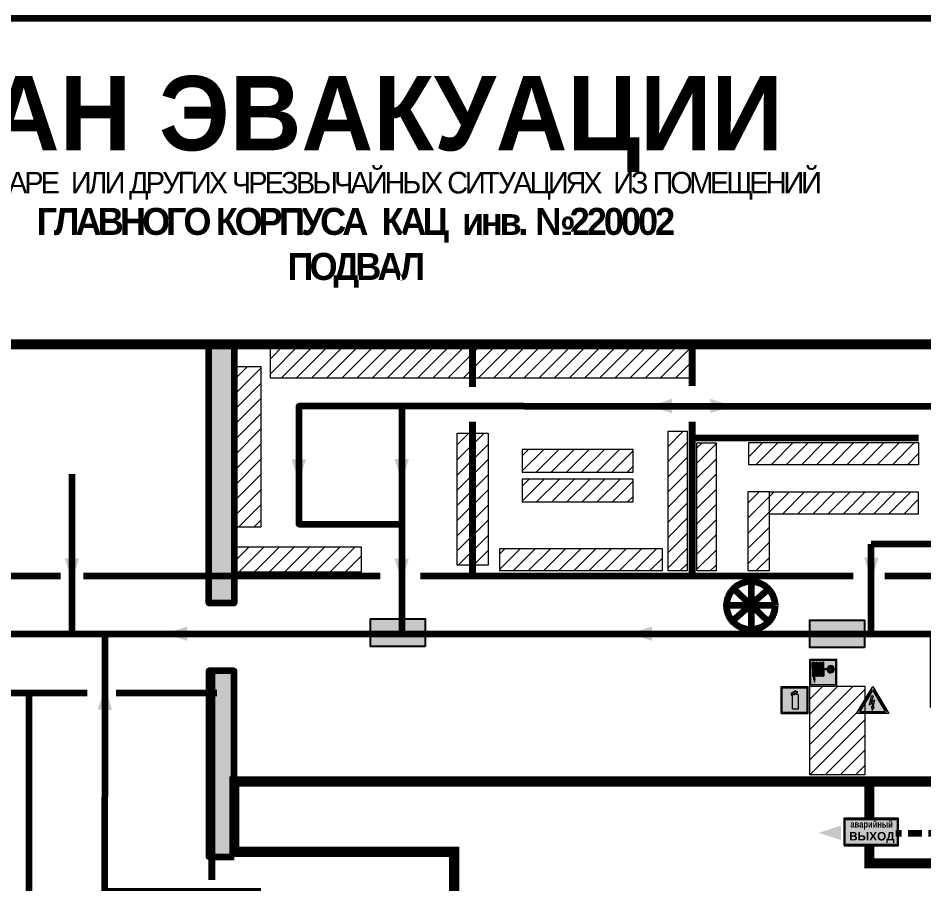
# Model space of a CAD drawing. Header units: millimetres. Extents: x 13810 to 67229, y 12374 to 21950.
# Drawn here: x 27229.4 to 27497.5, y 20407.7 to 20664 of the extents above; entities that cross this region are included whole.
import ezdxf

# ---------------------------------------------------------------- set-up
doc = ezdxf.new("R2010")
doc.units = ezdxf.units.MM
doc.linetypes.add('{ Wide Dash }', pattern=[12, 4, -2, 4, -2])
doc.layers.add('План_Штампы', color=7, linetype='Continuous')
doc.styles.add('обычный', font='arial.ttf')
pattern_1 = [(45, (13487.2598, 9081.2388), (-2.24506403, 2.24506403), [])]

# ---------------------------------------------------------------- blocks, each defined once
blk = doc.blocks.new('A$C41C009D9')
at = {"true_color": 0xffffff}
blk.add_hatch(color=7, dxfattribs=at).paths.add_polyline_path([(0, 8), (-16, 8), (-16, 0), (0, 0)])
h = blk.add_hatch(color=126)
h.dxf.hatch_style = 1
h.paths.add_polyline_path([(-15.8, 7.8), (-15.8, 0.2), (-0.2, 0.2), (-0.2, 7.8)])
at = {"color": 126}
for points in [[(-16, 0), (0, 0), (0, 8), (-16, 8)], [(-16, 0), (0, 0), (0, 8), (-16, 8)], [(-15.8, 7.8), (-0.2, 7.8), (-0.2, 0.2), (-15.8, 0.2)]]:
    blk.add_lwpolyline(points, close=True, dxfattribs=at)
at = {"color": 7, "true_color": 0xffffff, "insert": (-15.8, 7.3), "char_height": 2.5, "width": 15.5999, "attachment_point": 1, "style": 'обычный'}
blk.add_mtext('\\pi1.6133;{\\fArial|b1|i0|c204|p34;\\H0.8x;\\W0.8;аварийный\\H1.25x;\\W1;\\P\\pi1.2327;ВЫХОД}', dxfattribs=at)
blk = doc.blocks.new('A$C32E8229D')
at = {"true_color": 0xffffff}
blk.add_hatch(color=7, dxfattribs=at).paths.add_polyline_path([(0, 0), (0, -8), (16, -8), (16, 0)])
h = blk.add_hatch(color=126)
h.paths.add_polyline_path([(0.2, -0.2), (15.8, -0.2), (15.8, -7.8), (0.2, -7.8)])
h.paths.add_polyline_path([(13.49, -2.05), (12.08, -2.05), (11.37, -2.63, 0.162397), (11.29, -2.84), (11.29, -3.63), (10.35, -3.63), (10.35, -4.05), (11.68, -4.05), (11.68, -3.48), (12.26, -4.28), (11.29, -5.1), (11.29, -6.78), (11.85, -6.78), (11.85, -5.44), (12.8, -4.64), (12.8, -5.94), (14.46, -5.94), (14.46, -5.39), (13.45, -5.39), (13.45, -3.97), (12.46, -2.59), (13.15, -2.59), (13.69, -3.34), (14.18, -3)], flags=16)
h.paths.add_polyline_path([(10.74, -1.82, 1), (11.8, -1.82, 1)], flags=16)
h.paths.add_polyline_path([(9.39, -3.59), (5.99, -3.59), (6.56, -3.03), (5.91, -3.03), (5.1, -3.83), (5.91, -4.64), (6.56, -4.64), (5.99, -4.09), (9.39, -4.09)], flags=16)
h.paths.add_polyline_path([(4.29, -1.08), (1.72, -1.08), (1.72, -6.6), (4.29, -6.6)], flags=16)
at = {"color": 126}
blk.add_lwpolyline([(16, -8), (0, -8), (0, 0), (16, 0)], close=True, dxfattribs=at)
blk = doc.blocks.new('A$C3AD82952')
at = {"true_color": 0xf5f5ff}
h = blk.add_hatch(color=7, dxfattribs=at)
h.dxf.hatch_style = 1
h.paths.add_polyline_path([(8.21, 8.73, 0.414214), (7.89, 9.05), (7.22, 9.05), (7.22, 9.92), (7.59, 9.92, 1), (7.57, 10.36), (7.22, 10.36), (7.22, 10.6), (6.43, 10.6), (6.43, 10.36), (6.01, 10.36), (4.74, 9.59), (4.74, 8.69), (4.98, 8.73), (4.98, 9.26), (6.12, 9.91), (6.43, 9.91), (6.43, 9.05), (5.76, 9.05, 0.414214), (5.44, 8.73), (5.44, 2.2), (8.21, 2.2)], flags=0)
h.paths.add_polyline_path([(12.8, 12.8), (0, 12.8), (0, 0), (12.8, 0)])
h.paths.add_polyline_path([(0.51, 12.29), (12.29, 12.29), (12.29, 0.51), (0.51, 0.51)], flags=16)
h.paths.add_polyline_path([(4.74, 9.59), (6.01, 10.36), (6.43, 10.36), (6.43, 10.6), (7.22, 10.6), (7.22, 10.36), (7.59, 10.36, -0.94586), (7.59, 9.92), (7.22, 9.92), (7.22, 9.05), (7.89, 9.05, -0.414214), (8.21, 8.73), (8.21, 2.2), (5.44, 2.2), (5.44, 8.73, -0.414214), (5.76, 9.05), (6.43, 9.05), (6.43, 9.91), (6.12, 9.91), (4.98, 9.26), (4.98, 8.73), (4.74, 8.69)], flags=0)
h = blk.add_hatch(color=242)
h.dxf.hatch_style = 1
h.paths.add_polyline_path([(12.29, 12.29), (0.51, 12.29), (0.51, 0.51), (12.29, 0.51)])
h.paths.add_polyline_path([(4.74, 8.69), (4.74, 9.59), (6.01, 10.36), (6.43, 10.36), (6.43, 10.6), (7.22, 10.6), (7.22, 10.36), (7.59, 10.36, -0.94586), (7.59, 9.92), (7.22, 9.92), (7.22, 9.05), (7.89, 9.05, -0.414214), (8.21, 8.73), (8.21, 2.2), (5.44, 2.2), (5.44, 8.73, -0.414214), (5.76, 9.05), (6.43, 9.05), (6.43, 9.91), (6.12, 9.91), (4.98, 9.26), (4.98, 8.73)], flags=16)
h = blk.add_hatch(color=7, dxfattribs=at)
h.dxf.hatch_style = 1
h.paths.add_polyline_path([(8.21, 8.73, 0.414214), (7.89, 9.05), (7.22, 9.05), (7.22, 9.92), (7.59, 9.92, 1), (7.57, 10.36), (7.22, 10.36), (7.22, 10.6), (6.43, 10.6), (6.43, 10.36), (6.01, 10.36), (4.74, 9.59), (4.74, 8.69), (4.98, 8.73), (4.98, 9.26), (6.12, 9.91), (6.43, 9.91), (6.43, 9.05), (5.76, 9.05, 0.414214), (5.44, 8.73), (5.44, 2.2), (8.21, 2.2)])
at = {"color": 242, "lineweight": 5}
for p, q in [((0, 0), (0, 12.8)), ((0, 12.8), (12.8, 12.8)), ((6.01, 10.36), (4.74, 9.59)), ((4.74, 9.59), (4.74, 8.69)), ((4.74, 8.69), (4.98, 8.73)), ((4.98, 9.26), (6.12, 9.91)), ((4.98, 8.73), (4.98, 9.26)), ((5.44, 2.2), (5.44, 8.73)), ((5.76, 9.05), (6.43, 9.05)), ((6.01, 10.36), (6.43, 10.36)), ((6.12, 9.91), (6.43, 9.91)), ((7.22, 10.6), (6.43, 10.6)), ((6.43, 10.6), (6.43, 10.36)), ((6.43, 9.91), (6.43, 9.05)), ((7.22, 10.36), (7.22, 10.6)), ((7.59, 10.36), (7.22, 10.36)), ((7.22, 9.05), (7.22, 9.92)), ((7.59, 9.92), (7.22, 9.92)), ((7.89, 9.05), (7.22, 9.05)), ((8.21, 2.2), (8.21, 8.73)), ((12.8, 0), (12.8, 12.8)), ((0, 0), (12.8, 0)), ((5.44, 2.2), (8.21, 2.2))]:
    blk.add_line(p, q, dxfattribs=at)
blk.add_lwpolyline([(0.51, 12.29), (12.29, 12.29), (12.29, 0.51), (0.51, 0.51)], close=True, dxfattribs=at)
for centre, radius, start, end in [((5.76, 8.73), 0.32, 90, 180), ((7.58, 10.14), 0.223, 273.1875, 86.8125), ((7.89, 8.73), 0.32, 0, 90)]:
    blk.add_arc(centre, radius, start, end, dxfattribs=at)
blk = doc.blocks.new('A$C37112FD5')
at = {"true_color": 0xf5f5ff}
h = blk.add_hatch(color=7, dxfattribs=at)
h.dxf.hatch_style = 1
h.paths.add_polyline_path([(12.8, -7.4), (0, -7.4), (0, -20.2), (12.8, -20.2)])
h.paths.add_polyline_path([(12.29, -7.91), (12.29, -19.69), (0.51, -19.69), (0.51, -7.91)], flags=16)
h.paths.add_polyline_path([(4.98, -9.04, -0.42597), (5.17, -9.22), (5.17, -12.25), (5.17, -15.29, -0.432244), (4.98, -15.47), (4.83, -15.47, -0.42597), (4.64, -15.29), (4.64, -12.25), (4.64, -9.22, -0.432244), (4.83, -9.04)], flags=0)
h.paths.add_polyline_path([(4.28, -9.22), (4.28, -12.25), (4.28, -15.29, -0.432244), (4.09, -15.47), (3.94, -15.47, -0.42597), (3.75, -15.29), (3.75, -12.25), (3.75, -9.22, -0.432244), (3.94, -9.04), (4.09, -9.04, -0.42597)], flags=0)
h.paths.add_polyline_path([(5.72, -9.04), (5.87, -9.04, -0.42597), (6.06, -9.22), (6.06, -12.25), (6.06, -15.29, -0.432244), (5.87, -15.47), (5.72, -15.47, -0.42597), (5.53, -15.29), (5.53, -12.25), (5.53, -9.22, -0.432244)], flags=0)
h.paths.add_polyline_path([(6.42, -8.9), (6.5, -8.9, -0.42597), (6.69, -9.08), (6.69, -12.03), (8.21, -12.03, -15.824349), (8.21, -12.47), (6.69, -12.47), (6.69, -15.42, -0.432244), (6.5, -15.6), (6.42, -15.6)], flags=0)
h.paths.add_polyline_path([(3.39, -9.22), (3.39, -12.25), (3.39, -15.29, -0.432244), (3.2, -15.47), (3.05, -15.47, -0.42597), (2.85, -15.29), (2.85, -12.25), (2.85, -9.22, -0.432244), (3.05, -9.04), (3.2, -9.04, -0.42597)], flags=0)
h.paths.add_polyline_path([(2.5, -9.22), (2.5, -16.71), (1.96, -16.71), (1.96, -9.22, -0.432244), (2.15, -9.04), (2.31, -9.04, -0.42597)], flags=0)
h.paths.add_polyline_path([(1.61, -8.9), (1.61, -15.6), (1.57, -15.6, -0.42597), (1.37, -15.42), (1.37, -12.03), (1.37, -9.09, -0.432244), (1.57, -8.9)], flags=0)
h.paths.add_polyline_path([(9.76, -10.81), (9.76, -12.03), (8.49, -12.03, -0.336371)], flags=0)
h.paths.add_polyline_path([(8.49, -12.47), (9.76, -12.47), (9.76, -13.7, -0.336371)], flags=0)
h.paths.add_polyline_path([(10.11, -10.81, -0.336371), (11.38, -12.03), (10.11, -12.03)], flags=0)
h.paths.add_polyline_path([(10.11, -12.47), (11.38, -12.47, -0.336371), (10.11, -13.7)], flags=0)
h.paths.add_polyline_path([(2.5, -16.84), (2.5, -17.05), (1.97, -17.05), (1.97, -16.84)], flags=0)
h.paths.add_polyline_path([(2.5, -17.24, -0.033778), (2.24, -18.6, -0.033778), (1.97, -17.24)], flags=0)
h = blk.add_hatch(color=242)
h.dxf.hatch_style = 1
h.paths.add_polyline_path([(12.29, -7.91), (0.51, -7.91), (0.51, -19.69), (12.29, -19.69)])
h.paths.add_polyline_path([(6.42, -15.6), (6.42, -8.9), (6.5, -8.9, -0.42597), (6.69, -9.08), (6.69, -12.03), (8.21, -12.03, -15.824349), (8.21, -12.47), (6.69, -12.47), (6.69, -15.42, -0.432244), (6.5, -15.6)], flags=16)
h.paths.add_polyline_path([(5.87, -15.47), (5.72, -15.47, -0.42597), (5.53, -15.29), (5.53, -12.25), (5.53, -9.22, -0.432244), (5.72, -9.04), (5.87, -9.04, -0.42597), (6.06, -9.22), (6.06, -12.25), (6.06, -15.29, -0.432244)], flags=16)
h.paths.add_polyline_path([(4.98, -15.47), (4.83, -15.47, -0.42597), (4.64, -15.29), (4.64, -12.25), (4.64, -9.22, -0.432244), (4.83, -9.04), (4.98, -9.04, -0.42597), (5.17, -9.22), (5.17, -12.25), (5.17, -15.29, -0.432244)], flags=16)
h.paths.add_polyline_path([(4.09, -15.47), (3.94, -15.47, -0.42597), (3.75, -15.29), (3.75, -12.25), (3.75, -9.22, -0.432244), (3.94, -9.04), (4.09, -9.04, -0.42597), (4.28, -9.22), (4.28, -12.25), (4.28, -15.29, -0.432244)], flags=16)
h.paths.add_polyline_path([(3.2, -15.47), (3.05, -15.47, -0.42597), (2.85, -15.29), (2.85, -12.25), (2.85, -9.22, -0.432244), (3.05, -9.04), (3.2, -9.04, -0.42597), (3.39, -9.22), (3.39, -12.25), (3.39, -15.29, -0.432244)], flags=16)
h.paths.add_polyline_path([(2.5, -17.05), (1.97, -17.05), (1.97, -16.84), (2.5, -16.84)], flags=16)
h.paths.add_polyline_path([(2.5, -17.24, -0.033778), (2.24, -18.6, -0.033778), (1.97, -17.24)], flags=16)
h.paths.add_polyline_path([(2.5, -16.71), (1.96, -16.71), (1.96, -9.22, -0.432244), (2.15, -9.04), (2.31, -9.04, -0.42597), (2.5, -9.22)], flags=16)
h.paths.add_polyline_path([(1.61, -15.6), (1.57, -15.6, -0.42597), (1.37, -15.42), (1.37, -12.03), (1.37, -9.09, -0.432244), (1.57, -8.9), (1.61, -8.9)], flags=16)
h.paths.add_polyline_path([(8.49, -12.47), (9.76, -12.47), (9.76, -13.7, -0.336371)], flags=0)
h.paths.add_polyline_path([(10.11, -13.7), (10.11, -12.47), (11.38, -12.47, -0.336371)], flags=0)
h.paths.add_polyline_path([(8.49, -12.03, -0.336371), (9.76, -10.81), (9.76, -12.03)], flags=0)
h.paths.add_polyline_path([(10.11, -12.03), (10.11, -10.81, -0.336371), (11.38, -12.03)], flags=0)
h = blk.add_hatch(color=7, dxfattribs=at)
h.dxf.hatch_style = 1
h.paths.add_polyline_path([(1.61, -8.9), (1.57, -8.9, 0.432244), (1.37, -9.09), (1.37, -12.03), (1.37, -15.42, 0.42597), (1.57, -15.6), (1.61, -15.6)])
h.paths.add_polyline_path([(2.5, -9.22, 0.42597), (2.31, -9.04), (2.15, -9.04, 0.432244), (1.96, -9.22), (1.96, -16.71), (2.5, -16.71)])
h.paths.add_polyline_path([(2.5, -16.84), (1.97, -16.84), (1.97, -17.05), (2.5, -17.05)])
h.paths.add_polyline_path([(2.5, -17.24), (1.97, -17.24, 0.033778), (2.24, -18.6, 0.033778)])
h.paths.add_polyline_path([(3.39, -12.25), (3.39, -9.22, 0.42597), (3.2, -9.04), (3.05, -9.04, 0.432244), (2.85, -9.22), (2.85, -12.25), (2.85, -15.29, 0.42597), (3.05, -15.47), (3.2, -15.47, 0.432244), (3.39, -15.29)])
h.paths.add_polyline_path([(4.28, -12.25), (4.28, -9.22, 0.42597), (4.09, -9.04), (3.94, -9.04, 0.432244), (3.75, -9.22), (3.75, -12.25), (3.75, -15.29, 0.42597), (3.94, -15.47), (4.09, -15.47, 0.432244), (4.28, -15.29)])
h.paths.add_polyline_path([(5.17, -12.25), (5.17, -9.22, 0.42597), (4.98, -9.04), (4.83, -9.04, 0.432244), (4.64, -9.22), (4.64, -12.25), (4.64, -15.29, 0.42597), (4.83, -15.47), (4.98, -15.47, 0.432244), (5.17, -15.29)])
h.paths.add_polyline_path([(6.06, -12.25), (6.06, -9.22, 0.42597), (5.87, -9.04), (5.72, -9.04, 0.432244), (5.53, -9.22), (5.53, -12.25), (5.53, -15.29, 0.42597), (5.72, -15.47), (5.87, -15.47, 0.432244), (6.06, -15.29)])
h.paths.add_polyline_path([(6.69, -12.47), (8.21, -12.47, 15.824349), (8.21, -12.03), (6.69, -12.03), (6.69, -9.08, 0.42597), (6.5, -8.9), (6.42, -8.9), (6.42, -15.6), (6.5, -15.6, 0.432244), (6.69, -15.42)])
h.paths.add_polyline_path([(8.49, -12.47), (9.76, -12.47), (9.76, -13.7, -0.336371)], flags=16)
h.paths.add_polyline_path([(8.49, -12.03, -0.336371), (9.76, -10.81), (9.76, -12.03)], flags=16)
h.paths.add_polyline_path([(10.11, -12.47), (11.38, -12.47, -0.336371), (10.11, -13.7)], flags=16)
h.paths.add_polyline_path([(10.11, -12.03), (10.11, -10.81, -0.336371), (11.38, -12.03)], flags=16)
h = blk.add_hatch(color=242)
h.dxf.hatch_style = 1
h.paths.add_polyline_path([(9.76, -10.81, 0.336371), (8.49, -12.03), (9.76, -12.03)])
h.paths.add_polyline_path([(10.11, -10.81), (10.11, -12.03), (11.38, -12.03, 0.336371)])
h.paths.add_polyline_path([(11.38, -12.47), (10.11, -12.47), (10.11, -13.7, 0.336371)])
h.paths.add_polyline_path([(9.76, -12.47), (8.49, -12.47, 0.336371), (9.76, -13.7)])
at = {"color": 242, "lineweight": 5}
for p, q in [((0, -20.2), (0, -7.4)), ((0, -7.4), (12.8, -7.4)), ((12.8, -20.2), (12.8, -7.4)), ((1.37, -12.03), (1.37, -9.08)), ((1.37, -12.03), (1.37, -15.42)), ((1.57, -8.9), (1.61, -8.9)), ((1.61, -8.9), (1.61, -15.6)), ((1.96, -16.71), (1.96, -9.22)), ((2.15, -9.04), (2.31, -9.04)), ((2.5, -16.71), (2.5, -9.22)), ((2.85, -12.25), (2.85, -9.22)), ((2.85, -12.25), (2.85, -15.29)), ((3.05, -9.04), (3.2, -9.04)), ((3.39, -12.25), (3.39, -9.22)), ((3.39, -12.25), (3.39, -15.29)), ((3.75, -12.25), (3.75, -9.22)), ((3.75, -12.25), (3.75, -15.29)), ((3.94, -9.04), (4.09, -9.04)), ((4.28, -12.25), (4.28, -9.22)), ((4.28, -12.25), (4.28, -15.29)), ((4.64, -12.25), (4.64, -9.22)), ((4.64, -12.25), (4.64, -15.29)), ((4.83, -9.04), (4.98, -9.04)), ((5.17, -12.25), (5.17, -9.22)), ((5.17, -12.25), (5.17, -15.29)), ((5.53, -12.25), (5.53, -9.22)), ((5.53, -12.25), (5.53, -15.29)), ((5.72, -9.04), (5.87, -9.04)), ((6.06, -12.25), (6.06, -9.22)), ((6.06, -12.25), (6.06, -15.29)), ((6.42, -8.9), (6.42, -15.6)), ((6.5, -8.9), (6.42, -8.9)), ((6.69, -12.03), (6.69, -9.08)), ((8.21, -12.03), (6.69, -12.03)), ((8.21, -12.47), (6.69, -12.47)), ((6.69, -12.47), (6.69, -15.42)), ((9.76, -12.03), (8.49, -12.03)), ((9.76, -12.47), (8.49, -12.47)), ((9.76, -10.81), (9.76, -12.03)), ((9.76, -12.47), (9.76, -13.7)), ((10.11, -10.81), (10.11, -12.03)), ((11.38, -12.03), (10.11, -12.03)), ((11.38, -12.47), (10.11, -12.47)), ((10.11, -12.47), (10.11, -13.7)), ((1.57, -15.6), (1.61, -15.6)), ((1.96, -16.71), (2.5, -16.71)), ((1.97, -16.84), (2.5, -16.84)), ((1.97, -17.05), (1.97, -16.84)), ((2.5, -17.05), (1.97, -17.05)), ((2.5, -16.84), (2.5, -17.05)), ((3.05, -15.47), (3.2, -15.47)), ((3.94, -15.47), (4.09, -15.47)), ((4.83, -15.47), (4.98, -15.47)), ((5.72, -15.47), (5.87, -15.47)), ((6.42, -15.6), (6.5, -15.6)), ((0, -20.2), (12.8, -20.2)), ((1.97, -17.24), (2.5, -17.24))]:
    blk.add_line(p, q, dxfattribs=at)
blk.add_lwpolyline([(0.51, -7.91), (12.29, -7.91), (12.29, -19.69), (0.51, -19.69)], close=True, dxfattribs=at)
for centre, radius, start, end in [((1.56, -9.09), 0.182, 87.1027, 180.6071), ((2.15, -9.22), 0.182, 87.1027, 180.6071), ((2.32, -9.22), 0.182, 359.3929, 92.8973), ((3.04, -9.22), 0.182, 87.1027, 180.6071), ((3.21, -9.22), 0.182, 359.3929, 92.8973), ((3.93, -9.22), 0.182, 87.1027, 180.6071), ((4.1, -9.22), 0.182, 359.3929, 92.8973), ((4.82, -9.22), 0.182, 87.1027, 180.6071), ((4.99, -9.22), 0.182, 359.3929, 92.8973), ((5.71, -9.22), 0.182, 87.1027, 180.6071), ((5.88, -9.22), 0.182, 359.3929, 92.8973), ((6.51, -9.09), 0.182, 359.3929, 92.8973), ((9.93, -12.25), 1.74, 187.2319, 172.7681), ((9.93, -12.25), 1.46, 96.9927, 171.3585), ((9.93, -12.25), 1.46, 188.6415, 263.0073), ((9.93, -12.25), 1.46, 8.6415, 83.0073), ((9.93, -12.25), 1.46, 276.9927, 351.3585), ((1.56, -15.42), 0.182, 179.3929, 272.8973), ((3.04, -15.29), 0.182, 179.3929, 272.8973), ((3.21, -15.29), 0.182, 267.1027, 0.6071), ((3.93, -15.29), 0.182, 179.3929, 272.8973), ((4.1, -15.29), 0.182, 267.1027, 0.6071), ((4.82, -15.29), 0.182, 179.3929, 272.8973), ((4.99, -15.29), 0.182, 267.1027, 0.6071), ((5.71, -15.29), 0.182, 179.3929, 272.8973), ((5.88, -15.29), 0.182, 267.1027, 0.6071), ((6.51, -15.42), 0.182, 267.1027, 0.6071), ((12.17, -15.98), 10.27, 187.041, 194.7793), ((-7.7, -15.98), 10.27, 345.2207, 352.959)]:
    blk.add_arc(centre, radius, start, end, dxfattribs=at)
blk = doc.blocks.new('A$C3E6D3DDE')
at = {"lineweight": 5}
h = blk.add_hatch(color=40, dxfattribs=at)
h.paths.add_polyline_path([(24.1, 1.45), (16.46, -11.35), (31.74, -11.35)])
h.paths.add_polyline_path([(24.09, -0.46), (30.03, -10.41), (18.14, -10.41)], flags=16)
h.paths.add_polyline_path([(24.54, -3.08), (23.41, -6.02), (25.13, -5.01), (24.33, -8.5), (24.82, -8.27), (23.79, -9.86), (23.4, -8.04), (23.8, -8.43), (24.04, -6.29), (22.39, -7.25), (23.44, -3.08)], flags=0)
h = blk.add_hatch(color=256, dxfattribs=at)
h.paths.add_polyline_path([(24.37, 0.03, 0.567511), (23.82, 0.03), (17.59, -10.4, 0.582454), (17.86, -10.88), (30.32, -10.88, 0.582149), (30.6, -10.4)])
h.paths.add_polyline_path([(24.09, -0.46), (18.14, -10.41), (30.03, -10.41)], flags=16)
h.paths.add_polyline_path([(24.54, -3.08), (23.41, -6.02), (25.13, -5.01), (24.33, -8.5), (24.82, -8.27), (23.79, -9.86), (23.4, -8.04), (23.8, -8.43), (24.04, -6.29), (22.39, -7.25), (23.44, -3.08)], flags=0)
h = blk.add_hatch(color=40, dxfattribs=at)
h.paths.add_polyline_path([(24.09, -0.46), (18.14, -10.41), (30.03, -10.41)])
h.paths.add_polyline_path([(24.82, -8.27), (23.79, -9.86), (23.4, -8.04), (23.8, -8.43), (24.04, -6.29), (22.39, -7.25), (23.44, -3.08), (24.54, -3.08), (23.41, -6.02), (25.13, -5.01), (24.33, -8.5)], flags=16)
at = {"color": 40, "lineweight": 5}
for p, q in [((16.46, -11.35), (24.1, 1.45)), ((24.1, 1.45), (31.74, -11.35))]:
    blk.add_line(p, q, dxfattribs=at)
at = {"lineweight": 5}
for p, q in [((17.59, -10.4), (23.82, 0.03)), ((24.37, 0.03), (30.6, -10.4)), ((18.14, -10.41), (24.09, -0.46)), ((23.44, -3.08), (22.39, -7.25)), ((23.41, -6.02), (24.54, -3.08)), ((24.54, -3.08), (23.44, -3.08)), ((24.09, -0.46), (30.03, -10.41)), ((22.39, -7.25), (24.04, -6.29)), ((23.8, -8.43), (23.4, -8.04)), ((23.4, -8.04), (23.79, -9.86)), ((25.13, -5.01), (23.41, -6.02)), ((23.79, -9.86), (24.82, -8.27)), ((24.04, -6.29), (23.8, -8.43)), ((24.33, -8.5), (25.13, -5.01)), ((24.82, -8.27), (24.33, -8.5)), ((17.86, -10.88), (30.32, -10.88)), ((18.14, -10.41), (30.03, -10.41))]:
    blk.add_line(p, q, dxfattribs=at)
at = {"color": 50, "lineweight": 5}
blk.add_line((31.74, -11.35), (16.46, -11.35), dxfattribs=at)

msp = doc.modelspace()

# ---------------------------------------------------------------- hatches: boundary and pattern name
at = {"lineweight": 0}
h = msp.add_hatch(color=256, dxfattribs=at)
h.dxf.hatch_style = 1
h.paths.add_polyline_path([(27293.39, 20567.44), (27285.83, 20567.44), (27285.83, 20490.87), (27293.39, 20490.87)])
h.paths.add_polyline_path([(27293.39, 20470.75), (27285.83, 20470.75), (27285.83, 20415.74), (27293.39, 20415.74)])
at = {"lineweight": 0, "true_color": 0x000000}
h = msp.add_hatch(dxfattribs=at)
h.set_pattern_fill('ANSI31', color=18)
h.set_pattern_definition(pattern_1)
h.paths.add_polyline_path([(27331.03, 20507.38), (27293.72, 20507.38), (27293.72, 20500.09), (27331.03, 20500.09)])
h.paths.add_polyline_path([(27301.32, 20560.79), (27293.72, 20560.79), (27293.72, 20513.45), (27301.32, 20513.45)])
h.paths.add_polyline_path([(27363.91, 20566.45), (27363.91, 20567.07), (27303.97, 20567.07), (27303.97, 20557.48), (27363.91, 20557.48)])
h.paths.add_polyline_path([(27428.93, 20566.45), (27363.91, 20566.45), (27363.91, 20557.48), (27428.93, 20557.48)])
h.paths.add_polyline_path([(27363.91, 20541.12), (27359.42, 20541.12), (27359.42, 20502.05), (27363.91, 20502.05)])
h.paths.add_polyline_path([(27368.51, 20541.12), (27363.91, 20541.12), (27363.91, 20502.05), (27368.51, 20502.05)])
h.paths.add_polyline_path([(27411.48, 20536.34), (27378.61, 20536.34), (27378.61, 20529.59), (27411.48, 20529.59)])
h.paths.add_polyline_path([(27411.48, 20527.52), (27378.61, 20527.52), (27378.61, 20520.77), (27411.48, 20520.77)])
h.paths.add_polyline_path([(27420.08, 20506.99), (27371.99, 20506.99), (27371.99, 20500.35), (27420.08, 20500.35)])
h.paths.add_polyline_path([(27427.48, 20541.72), (27421.79, 20541.72), (27421.79, 20500.35), (27427.48, 20500.35)])
h.paths.add_polyline_path([(27436.02, 20538.31), (27430.34, 20538.31), (27430.34, 20500.35), (27436.02, 20500.35)])
h.paths.add_polyline_path([(27451.79, 20523.75), (27445.45, 20523.75), (27445.45, 20500.45), (27451.79, 20500.45)])
h.paths.add_polyline_path([(27495.84, 20523.75), (27451.79, 20523.75), (27451.79, 20517.2), (27495.84, 20517.2)])
h.paths.add_polyline_path([(27495.98, 20538.35), (27445.69, 20538.35), (27445.69, 20531.8), (27495.98, 20531.8)])
h = msp.add_hatch(dxfattribs=at)
h.set_pattern_fill('ANSI31', color=18)
h.set_pattern_definition(pattern_1)
h.paths.add_polyline_path([(27480.04, 20458.13), (27477.6, 20458.13), (27480.04, 20462.21), (27480.04, 20466.29), (27463.73, 20466.29), (27463.73, 20440.05), (27480.04, 20440.05)])

# ---------------------------------------------------------------- linework, layer by layer
at = {"color": 2, "lineweight": 100}
msp.add_lwpolyline([(27019.29, 20663.98), (27619.29, 20663.98), (27619.29, 20268.98), (27019.29, 20268.98)], close=True, dxfattribs=at)
at = {"lineweight": 100}
for points, const_width in [([(27118.23, 20567.44), (27043.65, 20567.44), (27043.65, 20397.82), (27358.49, 20397.82), (27358.49, 20417.21), (27293.39, 20417.21), (27293.39, 20438.03), (27570.79, 20438.03)], 3), ([(27578.64, 20438.03), (27591.01, 20438.03), (27591.01, 20567.44), (27118.23, 20567.44)], 3), ([(27363.91, 20554.81), (27363.91, 20567.07)], 2), ([(27363.91, 20498.87), (27363.91, 20544.51)], 2), ([(27241.97, 20498.87), (27182.68, 20498.87)], 2), ([(27288.23, 20498.87), (27248.76, 20498.87)], 2), ([(27286.74, 20408.89), (27286.74, 20470.69)], 2), ([(27225.64, 20464.24), (27249.93, 20464.24)], 2), ([(27232.6, 20464.24), (27232.6, 20398.38)], 2), ([(27258.39, 20464.24), (27288.31, 20464.24)], 2)]:
    msp.add_lwpolyline(points, dxfattribs=dict(at, const_width=const_width))
for points in [[(27293.39, 20567.44), (27293.39, 20490.87), (27285.83, 20490.87), (27285.83, 20567.44)], [(27446.36, 20497.26), (27446.36, 20483.05)], [(27440.91, 20485.45), (27451.55, 20494.96)], [(27446.36, 20490.2), (27441.22, 20495.16)], [(27439.17, 20490.2), (27453.44, 20490.2)], [(27446.36, 20490.2), (27446.3, 20490.11)], [(27446.36, 20490.2), (27451.58, 20485.29)], [(27293.39, 20416.18), (27293.39, 20470.75), (27285.83, 20470.75), (27285.83, 20415.74), (27293.39, 20415.74)]]:
    msp.add_lwpolyline(points, dxfattribs=at)
at = {"lineweight": 0}
for points in [[(27363.91, 20567.07), (27303.97, 20567.07), (27303.97, 20557.48), (27363.91, 20557.48)], [(27363.91, 20557.48), (27428.93, 20557.48), (27428.93, 20566.45), (27363.91, 20566.45)], [(27293.72, 20513.45), (27301.32, 20513.45), (27301.32, 20560.79), (27293.72, 20560.79)], [(27359.42, 20541.12), (27368.51, 20541.12), (27368.51, 20502.05), (27359.42, 20502.05)], [(27427.48, 20500.35), (27421.79, 20500.35), (27421.79, 20541.72), (27427.48, 20541.72)], [(27436.02, 20500.35), (27430.34, 20500.35), (27430.34, 20538.31), (27436.02, 20538.31)], [(27445.69, 20538.35), (27495.98, 20538.35), (27495.98, 20531.8), (27445.69, 20531.8)], [(27378.61, 20529.59), (27411.48, 20529.59), (27411.48, 20536.34), (27378.61, 20536.34)], [(27378.61, 20520.77), (27411.48, 20520.77), (27411.48, 20527.52), (27378.61, 20527.52)], [(27445.45, 20500.45), (27451.79, 20500.45), (27451.79, 20523.75), (27445.45, 20523.75)], [(27451.79, 20523.75), (27495.84, 20523.75), (27495.84, 20517.2), (27451.79, 20517.2)], [(27331.03, 20507.38), (27293.72, 20507.38), (27293.72, 20500.09), (27331.03, 20500.09)], [(27420.08, 20500.35), (27371.99, 20500.35), (27371.99, 20506.99), (27420.08, 20506.99)], [(27463.73, 20466.29), (27480.04, 20466.29), (27480.04, 20440.05), (27463.73, 20440.05)]]:
    msp.add_lwpolyline(points, close=True, dxfattribs=at)
for points, const_width in [([(27428.93, 20555.09), (27428.93, 20566.45)], 2), ([(27428.93, 20498.87), (27428.93, 20544.52)], 2), ([(27428.93, 20539.69), (27495.97, 20539.69)], 2), ([(27288.23, 20498.87), (27336.66, 20498.87)], 2), ([(27348.51, 20498.87), (27409.04, 20498.87)], 2), ([(27409.04, 20498.87), (27476.69, 20498.87)], 2), ([(27485.9, 20498.87), (27589.86, 20498.87)], 2), ([(27591.01, 20438.03), (27591.01, 20413.82), (27481.4, 20413.82), (27481.4, 20419.16)], 3), ([(27481.4, 20438.03), (27481.4, 20426.9)], 3)]:
    msp.add_lwpolyline(points, dxfattribs=dict(at, const_width=const_width))
at = {"color": 126, "lineweight": 100, "true_color": 0x008754}
for points in [[(27105.77, 20539.84), (27105.77, 20560.56), (27136.63, 20560.56), (27136.63, 20481.79), (27481.96, 20481.79), (27481.96, 20508.3)], [(27379.11, 20549.17), (27312.49, 20549.17), (27312.49, 20514.16), (27342.98, 20514.16), (27342.98, 20481.79)], [(27342.98, 20549.17), (27342.98, 20514.16)], [(27379.11, 20549.17), (27501.29, 20549.17)], [(27245.37, 20481.79), (27245.37, 20529.02)], [(27501.29, 20519.17), (27501.29, 20508.3), (27481.96, 20508.3)], [(27255.04, 20481.79), (27255.04, 20433.4)], [(27481.96, 20481.79), (27500.21, 20481.79), (27500.21, 20459.98)], [(27301.27, 20405.45), (27255.04, 20405.45), (27255.04, 20433.4)]]:
    msp.add_lwpolyline(points, dxfattribs=at)
at = {"color": 126, "linetype": '{ Wide Dash }', "lineweight": 100, "true_color": 0x008754}
msp.add_lwpolyline([(27500.21, 20481.79), (27574.91, 20481.79), (27574.91, 20422.61), (27489.18, 20422.61)], dxfattribs=at)
at = {"lineweight": 100}
for centre, radius in [((27446.3, 20490.11), 7.17), ((27446.36, 20490.2), 1.5)]:
    msp.add_circle(centre, radius, dxfattribs=at)
at = {"layer": 'План_Штампы', "color": 126, "true_color": 0x008754}
for points in [[(27423.01, 20551.33), (27423, 20547.04), (27416.42, 20549.17)], [(27434.28, 20547.04), (27434.29, 20551.33), (27440.88, 20549.21)], [(27310.34, 20533.43), (27314.64, 20533.42), (27312.51, 20526.83)], [(27340.79, 20533.48), (27345.09, 20533.47), (27342.96, 20526.89)], [(27243.19, 20504.06), (27247.48, 20504.05), (27245.35, 20497.47)], [(27340.79, 20504.04), (27345.08, 20504.03), (27342.95, 20497.44)], [(27479.84, 20504.25), (27484.13, 20504.24), (27482, 20497.66)], [(27279.48, 20483.94), (27279.47, 20479.65), (27272.89, 20481.77)], [(27417.02, 20483.94), (27417.01, 20479.65), (27410.42, 20481.77)], [(27257.24, 20459.24), (27252.95, 20459.26), (27255.08, 20465.84)], [(27472.97, 20425.01), (27472.96, 20420.72), (27466.37, 20422.84)]]:
    msp.add_solid(points, dxfattribs=at)

# ---------------------------------------------------------------- block references
for name, p, xscale, yscale, zscale in [('A$C37112FD5', (27463.73, 20478.92), 0.6249984004534781, 0.6249984004534781, 0.6249984004534781), ('A$C3AD82952', (27455.24, 20458.13), 0.625, 0.625, 0.625), ('A$C3E6D3DDE', (27467.32, 20465.23), 0.625, 0.625, 0.625)]:
    msp.add_blockref(name, p, dxfattribs=dict(xscale=xscale, yscale=yscale, zscale=zscale))
msp.add_blockref('A$C41C009D9', (27489.95, 20419.12))
at = {"layer": 'План_Штампы', "color": 126, "true_color": 0x008754, "xscale": 1.012510887696, "yscale": 1.012510887696, "zscale": 1.012510887696, "rotation": 359.9978653237144}
for p in [(27333.72, 20486.14), (27463.73, 20485.77)]:
    msp.add_blockref('A$C32E8229D', p, dxfattribs=at)

# ---------------------------------------------------------------- texts
at = {"lineweight": 0, "insert": (27178.66, 20646.84), "char_height": 22, "width": 493.8901, "attachment_point": 1, "style": 'обычный'}
msp.add_mtext('{\\fProxima Nova Rg|b1|i0|c204|p2;ПЛАН ЭВАКУАЦИИ}', dxfattribs=at)
at = {"color": 0, "lineweight": 0, "insert": (27328.94, 20611.99), "char_height": 8, "width": 449.2158, "attachment_point": 5, "style": 'обычный'}
msp.add_mtext('{\\fArial Black|b1|i0|c204|p34;\\H2x;\\T0.85;  \\fArial Narrow|b0|i0|c204|p34;\\H0.8x;\\W0.9;\\P\\fProxima Nova Rg|b0|i0|c204|p2;\\H0.5x;\\W1;\\C256;ПРИ ПОЖАРЕ  ИЛИ ДРУГИХ ЧРЕЗВЫЧАЙНЫХ СИТУАЦИЯХ  ИЗ ПОМЕЩЕНИЙ \\fProxima Nova Rg|b1|i0|c204|p2;\\H1.25x;\\PГЛАВНОГО КОРПУСА  КАЦ  инв. №220002 \\fProxima Nova Rg|b1|i0|c0|p2;\\P\\fProxima Nova Rg|b1|i0|c204|p2;ПОДВАЛ}', dxfattribs=at)

doc.saveas('drawing.dxf')
